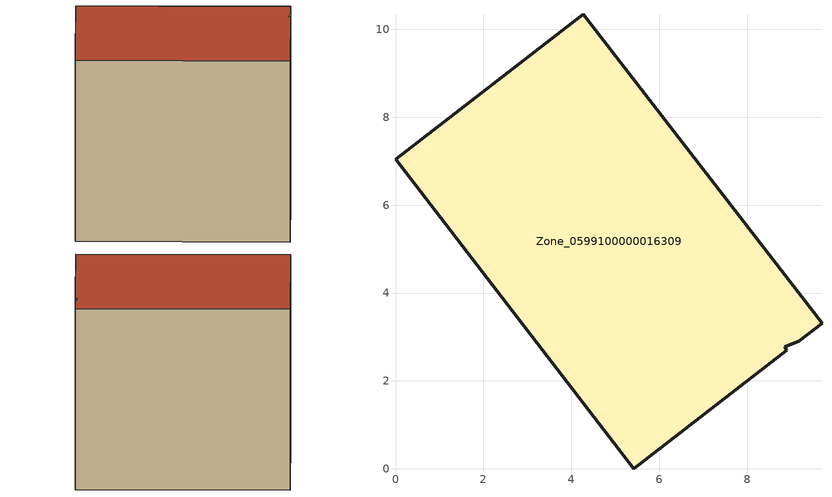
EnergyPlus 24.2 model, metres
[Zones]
Zone_0599100000016309
 floor ground (C_G): 0,7.04 4.27,10.34 9.71,3.31 9.17,2.9 8.86,2.78 8.9,2.69 5.42,0 z0
 wall outside (C_F): 4.27,10.34 0,7.04 5.42,0 8.9,2.69 8.86,2.78 9.17,2.9 9.71,3.31 4.27,10.34 z0:8.21
 roof outside (C_R): 8.86,2.78 9.17,2.9 9.71,3.31 4.27,10.34 0,7.04 5.42,0 8.9,2.69 z8.21
[BUILDING]
Pand.0599100000016309: North Axis=0; Terrain=City; Loads Convergence Tolerance Value=0.04; Temperature Convergence Tolerance Value=0.4; Solar Distribution=FullExterior; Maximum Number of Warmup Days=25; Minimum Number of Warmup Days=1
[Site:Location]
Rotterdam.The.Hague.AP_ZH_NLD Design_Conditions: Latitude=51.96; Longitude=4.45; Time Zone=1; Elevation=-4.5
[SITE:GROUNDTEMPERATURE:BUILDINGSURFACE]
18, 18, 18, 18, 18, 18, 18, 18, 18, 18, 18, 18
[MATERIAL] Thermal Absorptance=0.9; Solar Absorptance=0.7; Visible Absorptance=0.7
Name | Roughness | Thickness | Conductivity | Density | Specific Heat
G.TI.1975-1991 | MediumSmooth | 0.15 | 0.288461 | 540 | 1210
F.TI.1975-1991 | Rough | 0.3 | 0.230769 | 1920 | 840
R.TI.1975-1991 | MediumRough | 0.2 | 0.153846 | 1500 | 1000
[CONSTRUCTION]
C_G: G.TI.1975-1991
C_F: F.TI.1975-1991
C_R: R.TI.1975-1991
[ZONE]
Zone_0599100000016309: Type=1; Multiplier=1; Ceiling Height=Autocalculate; Volume=Autocalculate; Floor Area=autocalculate; Part of Total Floor Area=Yes
[ZONEINFILTRATION:DESIGNFLOWRATE]
Infil_Zone_0599100000016309: Zone or ZoneList or Space or SpaceList=Zone_0599100000016309; Schedule=AlwaysOn; Design Flow Rate Calculation Method=Flow/Area; Flow Rate per Floor Area=0.003; Constant Term Coefficient=1; Temperature Term Coefficient=0; Velocity Term Coefficient=0; Velocity Squared Term Coefficient=0
[HVACTEMPLATE:ZONE:IDEALLOADSAIRSYSTEM]
Zone_0599100000016309: Maximum Heating Supply Air Temperature=50; Minimum Cooling Supply Air Temperature=13; Maximum Heating Supply Air Humidity Ratio=0.0156; Minimum Cooling Supply Air Humidity Ratio=0.0077; Heating Limit=NoLimit; Cooling Limit=NoLimit; Dehumidification Control Type=ConstantSensibleHeatRatio; Cooling Sensible Heat Ratio=0.7; Dehumidification Setpoint=60; Humidification Control Type=None; Humidification Setpoint=30; Outdoor Air Method=None; Outdoor Air Flow Rate per Person=0.00944; Outdoor Air Flow Rate per Zone Floor Area=0; Outdoor Air Flow Rate per Zone=0; Demand Controlled Ventilation Type=None; Outdoor Air Economizer Type=NoEconomizer; Heat Recovery Type=None; Sensible Heat Recovery Effectiveness=0.7; Latent Heat Recovery Effectiveness=0.65
[ZONECONTROL:THERMOSTAT]
ThermostatControl_Zone_0599100000016309: Zone or ZoneList=Zone_0599100000016309; Control Type Schedule=DualSetpointControlType; Control 1=Thermostat_Zone_0599100000016309; Temperature Difference Between Cutout And Setpoint=0
[THERMOSTATSETPOINT:DUALSETPOINT]
Thermostat_Zone_0599100000016309: Heating Setpoint Temperature Schedule=HeatingSetpoint_Zone_0599100000016309; Cooling Setpoint Temperature Schedule=CoolingSetpoint_Zone_0599100000016309
[SCHEDULE:COMPACT]
HeatingSetpoint_Zone_0599100000016309: Through: 12/31, For: AllDays, Until: 24:00, 21
CoolingSetpoint_Zone_0599100000016309: Through: 12/31, For: AllDays, Until: 24:00, 24
DualSetpointControlType: Through: 12/31, For: AllDays, Until: 24:00, 4
AlwaysOn: Through: 12/31, For: AllDays, Until: 24:00, 1
